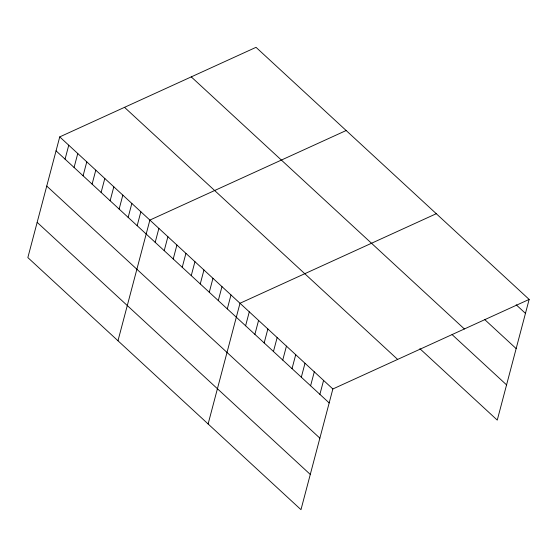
<?xml version="1.0" encoding="UTF-8"?>
<svg xmlns="http://www.w3.org/2000/svg" width="557" height="557" viewBox="0 0 557 557"><rect width="100%" height="100%" fill="white"/><g stroke="black" fill="none" stroke-linecap="round" stroke-linejoin="round"><path stroke-width="0.84" d="M59.738 136.89L27.85 257.585L300.975 509.669L332.863 388.974L529.15 299.415L256.025 47.331L59.738 136.89L332.863 388.974M65.065 159.163L68.755 145.21M74.081 167.483L77.764 153.523M83.09 175.803L86.781 161.843M92.107 184.116L95.79 170.163M101.116 192.437L104.807 178.484M110.133 200.757L113.816 186.804M119.142 209.077L122.832 195.117M128.159 217.397L131.842 203.437M137.168 225.71L140.858 211.757M117.98 340.773L149.875 220.078L346.155 130.519M155.194 242.351L158.884 228.398M164.211 250.671L167.901 236.711M173.227 258.984L176.91 245.031M182.236 267.304L185.927 253.351M191.253 275.624L194.936 261.672M200.262 283.945L203.953 269.985M209.279 292.265L212.962 278.305M218.288 300.578L221.978 286.625M227.305 308.898L230.988 294.945M208.116 423.961L240.004 303.266L436.284 213.707M245.602 325.789L249.292 311.836M254.89 334.36L258.573 320.407M264.171 342.931L267.861 328.978M273.459 351.502L277.149 337.549M282.747 360.073L286.437 346.12M292.035 368.643L295.718 354.691M301.323 377.214L305.006 363.261M310.604 385.785L314.294 371.832M319.892 394.356L323.582 380.403M529.15 299.415L497.262 420.11L419.874 348.689M516.179 304.797L525.46 313.368M484.583 319.453L516.158 348.591M191.253 76.887L464.378 328.964M452.089 334.604L506.564 384.887M124.517 107.334L397.642 359.418M56.055 150.843L329.18 402.927M46.746 186.066L319.871 438.15M37.159 222.361L310.284 474.446"/></g></svg>
